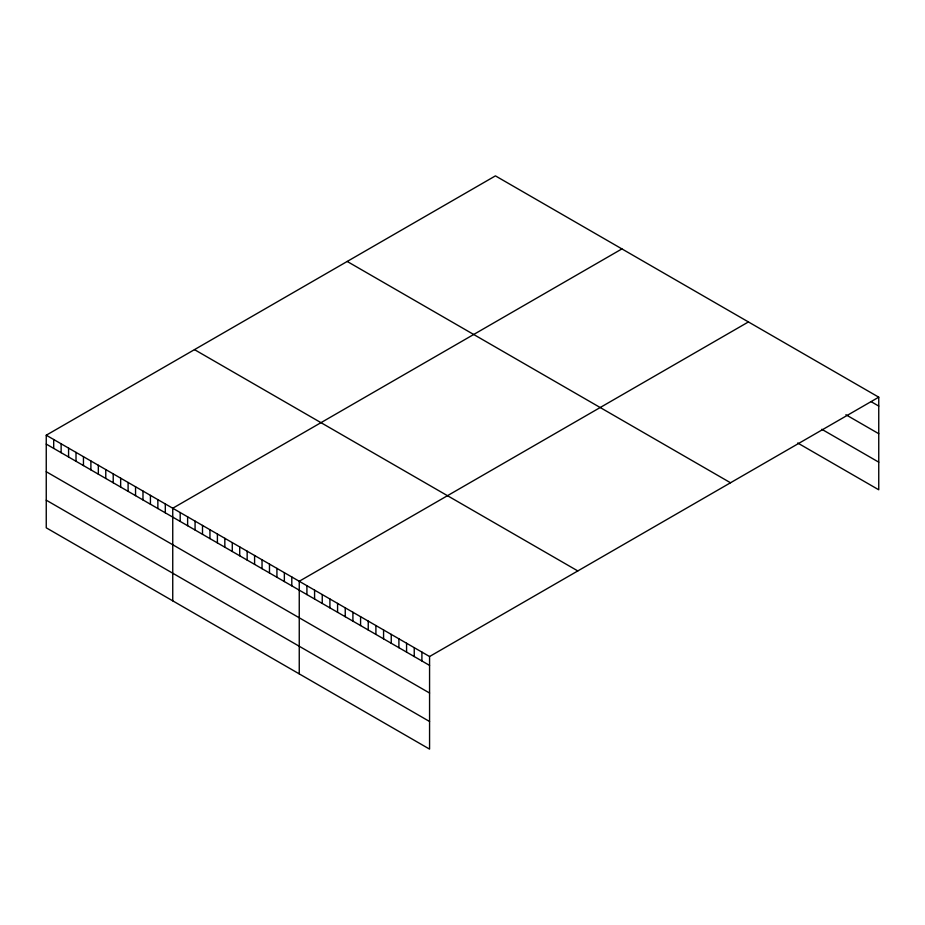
<?xml version="1.0" encoding="UTF-8"?>
<svg xmlns="http://www.w3.org/2000/svg" width="925" height="925" viewBox="0 0 925 925"><rect width="100%" height="100%" fill="white"/><g stroke="black" fill="none" stroke-linecap="round" stroke-linejoin="round"><path stroke-width="1.39" d="M878.75 397.183L429.57 656.519L429.57 749.123L46.25 527.817L46.25 435.212L495.43 175.877L878.75 397.183L878.75 489.788L797.708 443.006M621.924 248.906L172.744 508.241L172.744 600.845M748.418 321.946L299.249 581.27L299.249 673.874M871.084 401.647L878.75 406.075M845.889 414.735L878.75 433.698M821.805 429.281L878.75 462.165M347.199 261.451L730.519 482.769M194.481 349.627L577.801 570.933M46.25 435.212L429.57 656.519M46.25 444.092L429.57 665.399M46.25 471.715L429.57 693.033M46.25 500.182L429.57 721.5M421.904 652.09L421.904 660.982M414.238 647.662L414.238 656.553M406.572 643.233L406.572 652.125M398.906 638.817L398.906 647.697M391.24 634.388L391.24 643.268M383.574 629.96L383.574 638.84M375.908 625.531L375.908 634.423M368.243 621.103L368.243 629.994M360.577 616.686L360.577 625.566M352.911 612.257L352.911 621.138M345.245 607.829L345.245 616.709M337.579 603.401L337.579 612.292M329.913 598.972L329.913 607.864M322.247 594.555L322.247 603.435M314.581 590.127L314.581 599.007M306.915 585.698L306.915 594.578M291.803 576.98L291.803 585.86M284.357 572.679L284.357 581.571M276.922 568.378L276.922 577.269M269.476 564.088L269.476 572.968M262.041 559.787L262.041 568.678M254.595 555.497L254.595 564.377M247.16 551.196L247.16 560.087M239.714 546.906L239.714 555.786M232.279 542.605L232.279 551.497M224.833 538.315L224.833 547.195M217.398 534.014L217.398 542.906M209.952 529.724L209.952 538.604M202.506 525.423L202.506 534.303M195.071 521.122L195.071 530.013M187.625 516.832L187.625 525.712M180.19 512.531L180.19 521.423M165.309 503.94L165.309 512.832M157.863 499.65L157.863 508.53M150.428 495.349L150.428 504.241M142.982 491.059L142.982 499.939M135.547 486.758L135.547 495.65M128.101 482.468L128.101 491.348M120.655 478.167L120.655 487.047M113.22 473.866L113.22 482.757M105.774 469.576L105.774 478.456M98.339 465.275L98.339 474.167M90.893 460.985L90.893 469.865M83.458 456.684L83.458 465.576M76.012 452.394L76.012 461.274M68.577 448.093L68.577 456.985M61.131 443.803L61.131 452.683M53.696 439.502L53.696 448.394"/></g></svg>
